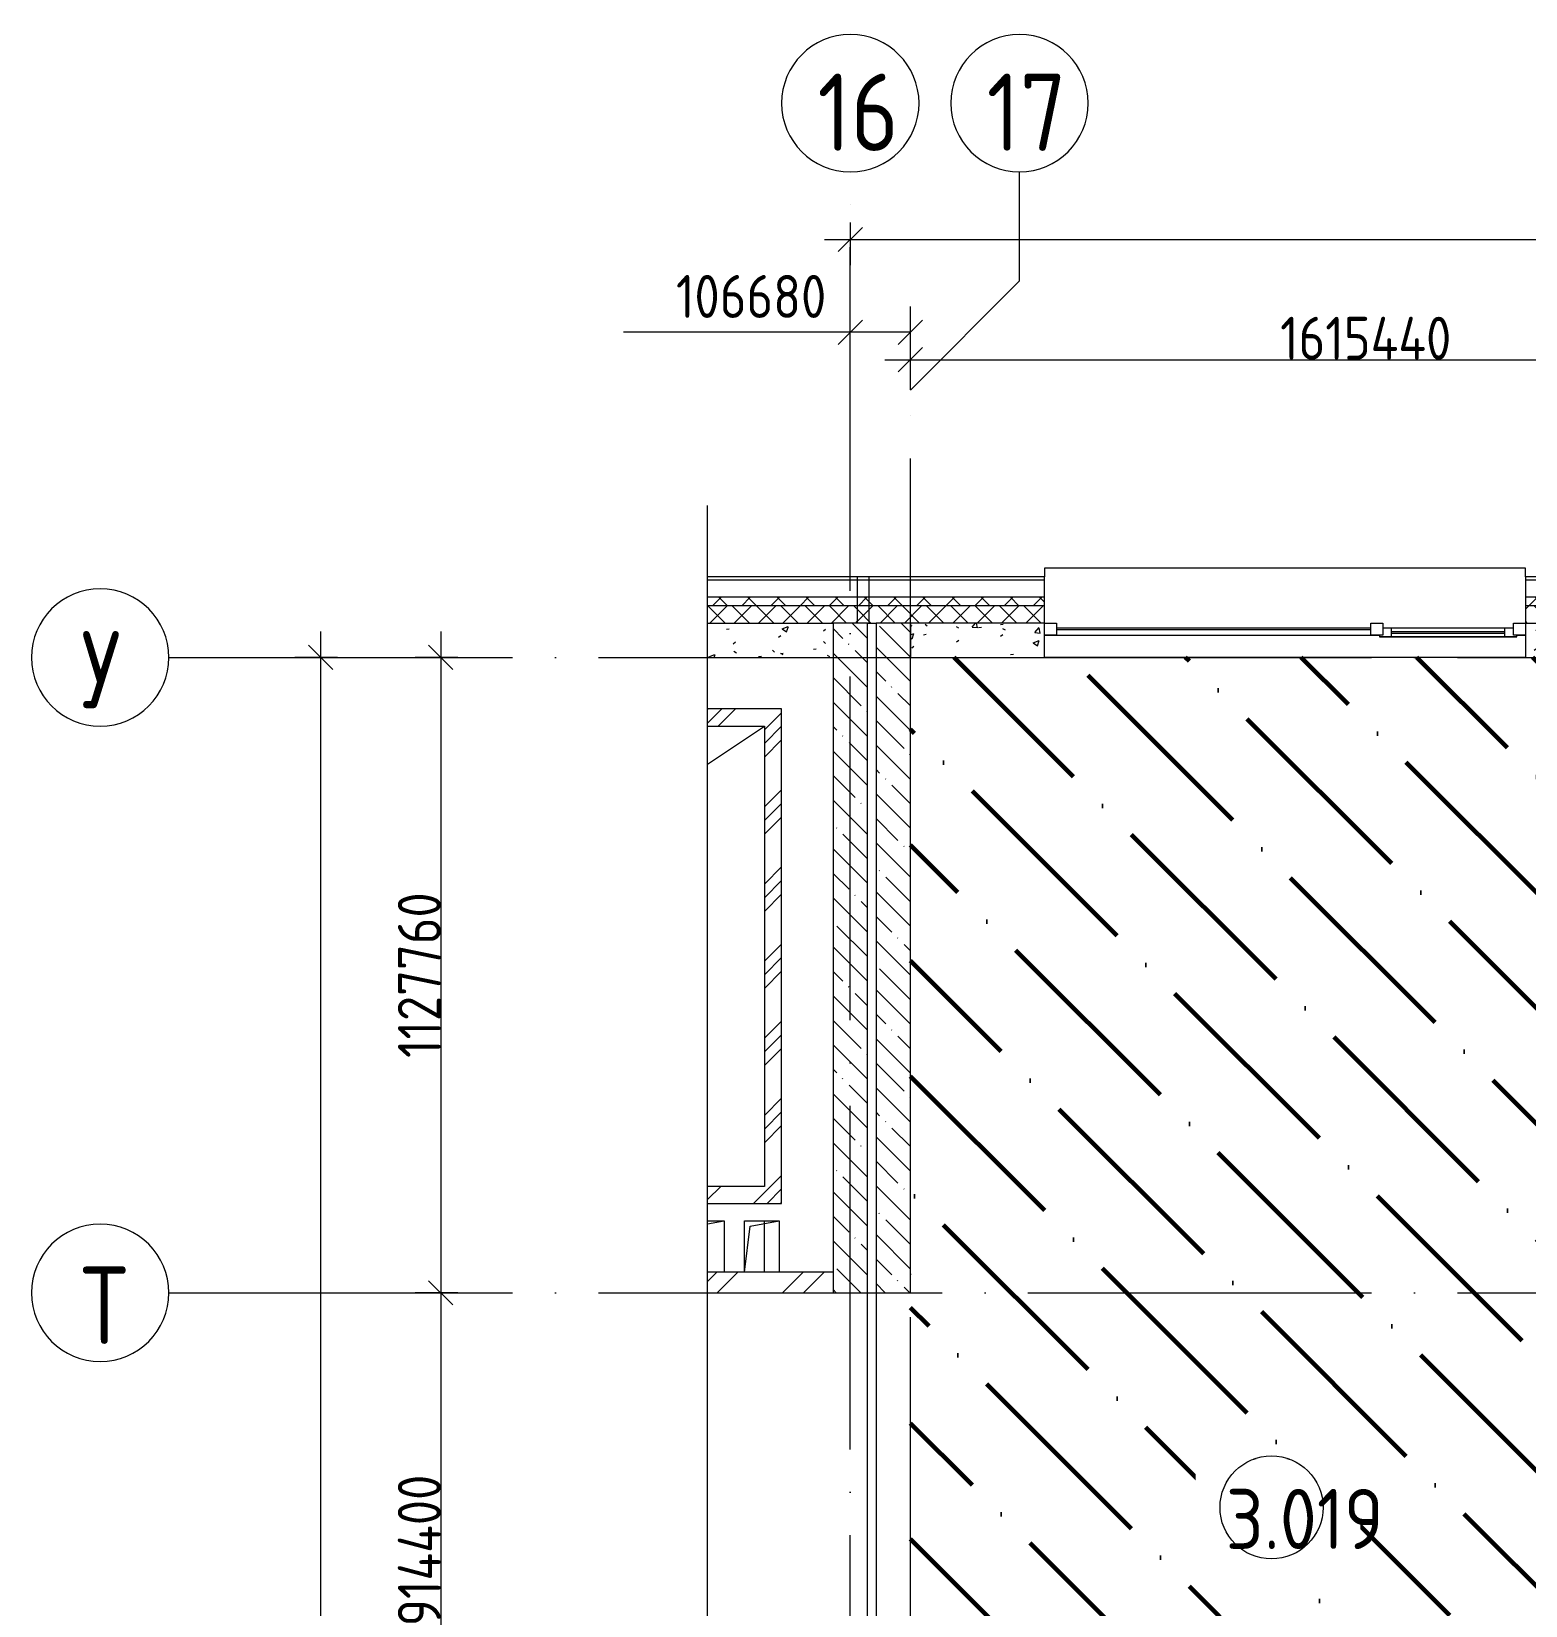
# Model space of a CAD drawing. Header units: millimetres. Extents: x -68946 to 288321, y -402657 to 324925.
# Drawn here: x 92437 to 101133, y -205702 to -196536 of the extents above; entities that cross this region are included whole.
import ezdxf

# ---------------------------------------------------------------- set-up
doc = ezdxf.new("R2010")
doc.units = ezdxf.units.MM
doc.linetypes.add('ADSK_Линия сетки', pattern=[2500, 2000, -250, 0, -250])
doc.layers.get('Defpoints').update_dxf_attribs({"color": 250})
for name, color, linetype, lineweight in [('3.4) ПТ-2.15    4 вып', 200, 'Continuous', 60), ('A-____-____-DIMS', 250, 'Continuous', 9), ('A-AREA-____-IDEN', 250, 'Continuous', 9), ('A-DETL-GENF-OTLN', 250, 'Continuous', 5), ('A-FLOR-____-OTLN', 192, 'Continuous', 9), ('A-GLAZ-____-MCUT', 250, 'Continuous', 9), ('A-GLAZ-____-OTLN', 250, 'Continuous', 5), ('A-WALL-____-MCUT', 250, 'Continuous', 13), ('A-WALL-____-PATT', 250, 'Continuous', 13), ('A-WALL-FNSH-MCUT', 250, 'Continuous', 13), ('I-WALL-____-OTLN', 250, 'Continuous', 9), ('S-GRID-____-IDEN', 250, 'Continuous', 9), ('S-GRID-____-OTLN', 250, 'Continuous', 9)]:
    doc.layers.add(name, color=color, linetype=linetype, lineweight=lineweight)
doc.styles.add('GOST Common', font='', dxfattribs={"width": 0.9, "height": 350})
doc.styles.add('GOST Common_1', font='', dxfattribs={"width": 0.9, "height": 250})
doc.styles.add('ISOCPEUR_1', font='isocpeur.ttf', dxfattribs={"width": 0.9, "height": 250})
doc.styles.get('GOST Common').set_extended_font_data('GOST Common')
doc.styles.get('GOST Common_1').set_extended_font_data('GOST Common')
doc.dimstyles.new('ADSK_Основной_2_5_мм_Округление_до_10_мм', dxfattribs={"dimscale": 304.8, "dimtxt": 0.824897, "dimasz": 0.463911, "dimexe": 0.492126, "dimexo": 0.001615, "dimgap": 6.56168e-05, "dimtad": 1, "dimdec": 0, "dimlfac": 304.8, "dimrnd": 10, "dimdsep": 46, "dimtxsty": 'GOST Common_1', "dimblk1": 'OBLIQUE', "dimblk2": 'OBLIQUE', "dimsah": 1, "dimcen": 0.09, "dimdle": 0.492126, "dimazin": 0, "dimtfac": 1, "dimtdec": 4, "dimtix": 1, "dimtmove": 1, "dimatfit": 3, "dimfxl": 1, "dimtvp": 1, "dimtolj": 1, "dimtzin": 0, "dimlwd": 9, "dimlwe": 9, "dimarcsym": 2})
doc.dimstyles.new('ADSK_Основной_2_5_мм_Округление_до_10_мм_1', dxfattribs={"dimscale": 304.8, "dimtxt": 0.824897, "dimasz": 0.463911, "dimexe": 0.492126, "dimexo": 0.001615, "dimgap": 6.56168e-05, "dimtad": 1, "dimdec": 0, "dimlfac": 304.8, "dimrnd": 10, "dimdsep": 46, "dimtxsty": 'GOST Common_1', "dimblk1": 'OBLIQUE', "dimblk2": 'OBLIQUE', "dimsah": 1, "dimcen": 0.09, "dimdle": 0.492126, "dimazin": 0, "dimtfac": 1, "dimtdec": 4, "dimtix": 1, "dimtmove": 0, "dimatfit": 3, "dimfxl": 1, "dimtvp": 1, "dimtolj": 1, "dimtzin": 0, "dimlwd": 9, "dimlwe": 9, "dimarcsym": 2})
pattern_1 = [(45, (28052.9, -258555.93), (-224.5064, 224.5064), []), (45, (28132.28, -258555.93), (0, 449.0128), []), (45, (27973.53, -258555.93), (0, 449.0128), [])]
pattern_2 = [(135, (28052.9, -258555.93), (-84.85281, -84.85281), []), (225, (28052.9, -258555.93), (84.85281, -84.85281), [])]
pattern_3 = [(45, (28052.91, -258555.93), (-70.71068, 70.71068), []), (135, (28052.91, -258555.93), (-70.71068, -70.71068), [])]
pattern_4 = [(135, (28052.9, -258555.93), (-142.5612, -142.5612), []), (135, (28195.47, -258555.93), (-142.5612, -142.5612), [252.016, -50.403, 3.353, -47.05])]
pattern_5 = [(50, (28052.9, -258555.93), (364.3679, -31.8783), [38.1, -419.1]), (355, (28052.9, -258555.93), (-70.4859, 382.1133), [30.48, -335.28]), (100.451, (28083.27, -258558.6), (293.885, 350.2334), [32.38, -356.18]), (46.184, (28052.9, -258454.33), (542.1585, -84.0858), [57.15, -628.65]), (96.636, (28098.1, -258461.34), (474.805, 494.8554), [48.57, -534.27]), (351.184, (28052.9, -258454.33), (474.8102, 494.85), [45.72, -502.92]), (21, (28103.7, -258479.73), (303.2285, -204.5305), [38.1, -419.1]), (326, (28103.7, -258479.73), (123.6039, 368.376), [30.48, -335.28]), (71.451, (28128.97, -258496.77), (426.8341, 163.8427), [32.38, -356.18]), (37.5, (28052.9, -258555.93), (6.17665, 169.11015), [16.764, -314.452, 16.764, -323.596, -336.55]), (37.5, (28052.9, -258555.93), (6.17665, 169.11015), [-671.576, 16.764, -319.786]), (7.5, (28052.9, -258555.93), (133.63888, 200.3615), [16.764, -177.292, 16.764, -306.832, -128.27]), (7.5, (28052.9, -258555.93), (133.63888, 200.3615), [-517.652, 16.764, -111.506]), (327.5, (27939.62, -258555.93), (271.18182, -11.45836), [16.764, -110.236, 16.764, -379.476, -525.78]), (327.5, (27939.62, -258555.93), (271.18182, -11.45836), [-523.24, 16.764, -509.016]), (317.5, (27888.82, -258555.93), (296.2585, 50.85285), [16.764, -148.336, 16.764, -246.38, -373.38]), (317.5, (27888.82, -258555.93), (296.2585, 50.85285), [-428.244, 16.764, -356.616])]

# ---------------------------------------------------------------- blocks, each defined once
blk = doc.blocks.new('_Wn_-As_OpeningMEP_floor__Rectangular - _Wn_-As_OpeningMEP_floor__Rectangular-33952643-АР1_Маркировочный план 3 этажа секция 2_3')
at = {"layer": 'A-DETL-GENF-OTLN', "lineweight": 5}
blk.add_line((3.8, 181.6), (100, 200), dxfattribs=at)
blk = doc.blocks.new('_Wn_-As_OpeningMEP_floor__Rectangular - _Wn_-As_OpeningMEP_floor__Rectangular-V146-АР1_Маркировочный план 3 этажа секция 2_3')
at = {"layer": 'A-DETL-GENF-OTLN', "lineweight": 5}
for p, q in [((-67.9, 167.9), (100, 200)), ((-100, -100), (-67.9, 167.9))]:
    blk.add_line(p, q, dxfattribs=at)
blk = doc.blocks.new('Окно_СКБ_2Ст1 - Окно_СКБ_2Ст_2800_ОК12-29019270-АР1_Маркировочный план 3 этажа секция 2_3')
at = {"layer": 'A-GLAZ-____-MCUT'}
for p, q in [((-1400, -195), (-1400, -125)), ((-1400, -125), (-1330, -125)), ((-1330, -125), (-1330, -195)), ((500, -195), (500, -125)), ((500, -125), (570, -125)), ((570, -125), (570, -195)), ((1330, -155), (570, -155)), ((570, -155), (570, -195)), ((620, -205), (620, -155)), ((1280, -205), (1280, -155)), ((1330, -195), (1330, -125)), ((1330, -125), (1400, -125)), ((1330, -195), (1330, -155)), ((1400, -125), (1400, -195)), ((-1330, -195), (-1400, -195)), ((570, -195), (500, -195)), ((570, -195), (550, -195)), ((550, -195), (550, -205)), ((550, -205), (1350, -205)), ((1350, -205), (550, -205)), ((1400, -195), (1330, -195)), ((1350, -195), (1330, -195)), ((1350, -205), (1350, -195))]:
    blk.add_line(p, q, dxfattribs=at)
at = {"layer": 'A-GLAZ-____-MCUT', "lineweight": 5}
for p, q in [((500, -155), (-1330, -155)), ((500, -165), (-1330, -165)), ((620, -175), (1280, -175)), ((1280, -185), (620, -185))]:
    blk.add_line(p, q, dxfattribs=at)
at = {"layer": 'A-GLAZ-____-OTLN'}
for p, q in [((-1400, -195), (550, -195)), ((1350, -195), (1400, -195))]:
    blk.add_line(p, q, dxfattribs=at)
blk = doc.blocks.new('WNW_Отлив1 - Отлив_металлический 2-28596384-АР1_Маркировочный план 3 этажа секция 2_3')
at = {"layer": 'A-GLAZ-____-OTLN'}
for p, q in [((1400, 320), (-1400, 320)), ((-1400, 320), (-1400, 270)), ((1400, 270), (1400, 320))]:
    blk.add_line(p, q, dxfattribs=at)
blk = doc.blocks.new('DET_L_Линия разрыва - М100-32542165-АР1_Маркировочный план 3 этажа секция 2_3')
at = {"layer": 'A-DETL-GENF-OTLN', "lineweight": 5}
blk.add_line((8350, 0), (0, 0), dxfattribs=at)
blk = doc.blocks.new('Ось сетки - Круг_Ø8 мм-39983606-АР1_Маркировочный план 3 этажа секция 2_3')
at = {"layer": 'S-GRID-____-IDEN'}
for start, end in [(360, 180), (180, 360)]:
    blk.add_arc((0, 0), 4, start, end, dxfattribs=at)
blk = doc.blocks.new('_Oblique')
at = {"color": 0, "linetype": 'ByBlock', "lineweight": -2}
blk.add_line((-0.5, -0.5), (0.5, 0.5), dxfattribs=at)
blk = doc.blocks.new('*D4334')
at = {"layer": 'A-____-____-DIMS', "color": 0, "lineweight": 9, "transparency": 16777216}
for p, q in [((94819.3, -200030.9), (94819.3, -204030.9)), ((94918.8, -200180.9), (94669.3, -200180.9)), ((94918.8, -203880.9), (94669.3, -203880.9))]:
    blk.add_line(p, q, dxfattribs=at)
at = {"layer": 'Defpoints', "color": 0, "transparency": 16777216}
for p in [(94919.3, -200180.9), (94819.3, -203880.9), (94919.3, -203880.9)]:
    blk.add_point(p, dxfattribs=at)
at = {"layer": 'A-____-____-DIMS', "color": 0, "lineweight": 9, "transparency": 16777216, "xscale": 141.4, "yscale": 141.4, "zscale": 141.4}
for p, rotation in [((94819.3, -200180.9), 90), ((94819.3, -203880.9), 270)]:
    blk.add_blockref('_Oblique', p, dxfattribs=dict(at, rotation=rotation))
at = {"layer": 'A-____-____-DIMS', "color": 0, "transparency": 16777216, "insert": (94694.3, -202030.9), "char_height": 250, "width": 756.843, "attachment_point": 5, "rotation": 90, "style": 'GOST Common_1'}
blk.add_mtext('\\A1;1127760', dxfattribs=at)
blk = doc.blocks.new('*D4335')
at = {"layer": 'A-____-____-DIMS', "color": 0, "lineweight": 9, "transparency": 16777216}
for p, q in [((94819.3, -203730.9), (94819.3, -207030.9)), ((94918.8, -203880.9), (94669.3, -203880.9)), ((94918.8, -206880.9), (94669.3, -206880.9))]:
    blk.add_line(p, q, dxfattribs=at)
at = {"layer": 'Defpoints', "color": 0, "transparency": 16777216}
for p in [(94919.3, -203880.9), (94819.3, -206880.9), (94919.3, -206880.9)]:
    blk.add_point(p, dxfattribs=at)
at = {"layer": 'A-____-____-DIMS', "color": 0, "lineweight": 9, "transparency": 16777216, "xscale": 141.4, "yscale": 141.4, "zscale": 141.4}
for p, rotation in [((94819.3, -203880.9), 90), ((94819.3, -206880.9), 270)]:
    blk.add_blockref('_Oblique', p, dxfattribs=dict(at, rotation=rotation))
at = {"layer": 'A-____-____-DIMS', "color": 0, "transparency": 16777216, "insert": (94694.3, -205380.9), "char_height": 250, "width": 756.843, "attachment_point": 5, "rotation": 90, "style": 'GOST Common_1'}
blk.add_mtext('\\A1;914400', dxfattribs=at)
blk = doc.blocks.new('*D4350')
at = {"layer": 'A-____-____-DIMS', "color": 0, "lineweight": 9, "transparency": 16777216}
for p, q in [((94119.3, -200030.9), (94119.3, -258680.9)), ((94218.8, -200180.9), (93969.3, -200180.9)), ((94218.8, -258530.9), (93969.3, -258530.9))]:
    blk.add_line(p, q, dxfattribs=at)
at = {"layer": 'Defpoints', "color": 0, "transparency": 16777216}
for p in [(94219.3, -200180.9), (94119.3, -258530.9), (94219.3, -258530.9)]:
    blk.add_point(p, dxfattribs=at)
at = {"layer": 'A-____-____-DIMS', "color": 0, "lineweight": 9, "transparency": 16777216, "xscale": 141.4, "yscale": 141.4, "zscale": 141.4}
for p, rotation in [((94119.3, -200180.9), 90), ((94119.3, -258530.9), 270)]:
    blk.add_blockref('_Oblique', p, dxfattribs=dict(at, rotation=rotation))
at = {"layer": 'A-____-____-DIMS', "color": 0, "transparency": 16777216, "insert": (93994.3, -229355.9), "char_height": 250, "width": 946.054, "attachment_point": 5, "rotation": 90, "style": 'GOST Common_1'}
blk.add_mtext('\\A1;17785080', dxfattribs=at)
blk = doc.blocks.new('*D4393')
at = {"layer": 'A-____-____-DIMS', "color": 0, "lineweight": 9, "transparency": 16777216}
for p, q in [((97202.9, -198346.9), (97202.9, -198137.3)), ((97552.9, -198623.4), (97552.9, -198137.3)), ((97202.9, -198287.3), (95882.9, -198287.3)), ((97552.9, -198287.3), (97052.9, -198287.3))]:
    blk.add_line(p, q, dxfattribs=at)
at = {"layer": 'Defpoints', "color": 0, "transparency": 16777216}
for p in [(97202.9, -198347.4), (97552.9, -198287.3), (97552.9, -198623.9)]:
    blk.add_point(p, dxfattribs=at)
at = {"layer": 'A-____-____-DIMS', "color": 0, "lineweight": 9, "transparency": 16777216, "xscale": 141.4, "yscale": 141.4, "zscale": 141.4, "rotation": 180}
blk.add_blockref('_Oblique', (97202.9, -198287.3), dxfattribs=at)
at = {"layer": 'A-____-____-DIMS', "color": 0, "lineweight": 9, "transparency": 16777216, "xscale": 141.4, "yscale": 141.4, "zscale": 141.4}
blk.add_blockref('_Oblique', (97552.9, -198287.3), dxfattribs=at)
at = {"layer": 'A-____-____-DIMS', "color": 0, "transparency": 16777216, "insert": (96188.4, -197954), "char_height": 250, "width": 567.632, "attachment_point": 1, "line_spacing_factor": 1.022761, "style": 'GOST Common_1'}
blk.add_mtext('\\A1;106680', dxfattribs=at)
blk = doc.blocks.new('*D4394')
at = {"layer": 'A-____-____-DIMS', "color": 0, "lineweight": 9, "transparency": 16777216}
for p, q in [((97552.9, -198623.4), (97552.9, -198297.4)), ((102852.9, -198347.9), (102852.9, -198597.4)), ((97402.9, -198447.4), (103002.9, -198447.4))]:
    blk.add_line(p, q, dxfattribs=at)
at = {"layer": 'Defpoints', "color": 0, "transparency": 16777216}
for p in [(102852.9, -198347.4), (102852.9, -198447.4), (97552.9, -198623.9)]:
    blk.add_point(p, dxfattribs=at)
at = {"layer": 'A-____-____-DIMS', "color": 0, "lineweight": 9, "transparency": 16777216, "xscale": 141.4, "yscale": 141.4, "zscale": 141.4, "rotation": 180}
blk.add_blockref('_Oblique', (97552.9, -198447.4), dxfattribs=at)
at = {"layer": 'A-____-____-DIMS', "color": 0, "lineweight": 9, "transparency": 16777216, "xscale": 141.4, "yscale": 141.4, "zscale": 141.4}
blk.add_blockref('_Oblique', (102852.9, -198447.4), dxfattribs=at)
at = {"layer": 'A-____-____-DIMS', "color": 0, "transparency": 16777216, "insert": (100202.9, -198322.4), "char_height": 250, "width": 756.843, "attachment_point": 5, "style": 'GOST Common_1'}
blk.add_mtext('\\A1;1615440', dxfattribs=at)
blk = doc.blocks.new('*D4422')
at = {"layer": 'A-____-____-DIMS', "color": 0, "lineweight": 9, "transparency": 16777216}
for p, q in [((97202.9, -197647.9), (97202.9, -197897.4)), ((180802.9, -197647.9), (180802.9, -197897.4)), ((97052.9, -197747.4), (180952.9, -197747.4))]:
    blk.add_line(p, q, dxfattribs=at)
at = {"layer": 'Defpoints', "color": 0, "transparency": 16777216}
for p in [(97202.9, -197647.4), (180802.9, -197647.4), (180802.9, -197747.4)]:
    blk.add_point(p, dxfattribs=at)
at = {"layer": 'A-____-____-DIMS', "color": 0, "lineweight": 9, "transparency": 16777216, "xscale": 141.4, "yscale": 141.4, "zscale": 141.4, "rotation": 180}
blk.add_blockref('_Oblique', (97202.9, -197747.4), dxfattribs=at)
at = {"layer": 'A-____-____-DIMS', "color": 0, "lineweight": 9, "transparency": 16777216, "xscale": 141.4, "yscale": 141.4, "zscale": 141.4}
blk.add_blockref('_Oblique', (180802.9, -197747.4), dxfattribs=at)
at = {"layer": 'A-____-____-DIMS', "color": 0, "transparency": 16777216, "insert": (139002.9, -197622.4), "char_height": 250, "width": 946.054, "attachment_point": 5, "style": 'GOST Common_1'}
blk.add_mtext('\\A1;25481280', dxfattribs=at)
blk = doc.blocks.new('AAR_СКБ_Марка_Помещения_мал - Номер-28977439-АР1_Маркировочный план 3 этажа секция 2_3')
at = {"layer": 'A-AREA-____-IDEN'}
blk.add_circle((-0.028, 0), 3, dxfattribs=at)

msp = doc.modelspace()

# ---------------------------------------------------------------- hatches: boundary and pattern name
at = {"layer": '3.4) ПТ-2.15    4 вып'}
h = msp.add_hatch(dxfattribs=at)
h.set_pattern_fill('ANSI36', color=256, scale=150, angle=90)
h.paths.add_polyline_path([(101982.9057, -200180.9292), (97552.9057, -200180.9292), (97552.9057, -212650.9286), (101982.9057, -212650.9286)])
at = {"layer": 'A-WALL-____-PATT', "lineweight": 15}
h = msp.add_hatch(dxfattribs=at)
h.set_pattern_fill('FP_48', color=256, style=0, pattern_type=2)
h.set_pattern_definition(pattern_2)
h.paths.add_polyline_path([(96371.6605, -199880.9292), (97312.9057, -199880.9292), (97312.9057, -199830.9292), (96371.6605, -199830.9292), (96371.6605, -199838.4715)])
h = msp.add_hatch(dxfattribs=at)
h.set_pattern_fill('FP_49', color=256, style=0, pattern_type=2)
h.set_pattern_definition(pattern_3)
h.paths.add_polyline_path([(97242.9057, -199980.9292), (97242.9057, -199914.2625), (97312.9057, -199880.9292), (96371.6605, -199880.9292), (96371.6605, -199980.9292), (97102.9057, -199980.9292)])
h = msp.add_hatch(dxfattribs=at)
h.set_pattern_fill('FP_49', color=256, style=0, pattern_type=2)
h.set_pattern_definition(pattern_3)
h.paths.add_polyline_path([(103312.8838, -199980.9292), (105652.9051, -199980.9286), (105652.9057, -199880.9292), (103312.8838, -199880.9292)])
h.paths.add_polyline_path([(101982.9057, -199980.9292), (101982.9082, -199980.9286), (102412.8838, -199980.8683), (102412.8838, -199880.9292), (101132.9057, -199880.9292), (101132.9057, -199980.9292), (101202.943, -199980.9292)])
h.paths.add_polyline_path([(98332.9057, -199980.9292), (98332.9057, -199880.9292), (97312.9057, -199880.9292), (97242.9057, -199914.2625), (97242.9057, -199980.9292), (97552.9057, -199980.9292)])
h = msp.add_hatch(dxfattribs=at)
h.set_pattern_fill('FP_48', color=256, style=0, pattern_type=2)
h.set_pattern_definition(pattern_2)
h.paths.add_polyline_path([(103412.8838, -199880.9292), (105652.9057, -199880.9292), (105652.9057, -199830.9292), (103312.8838, -199830.9292), (103312.8838, -199880.9292)])
h.paths.add_polyline_path([(101202.943, -199880.9292), (102412.8838, -199880.9292), (102412.8838, -199830.9292), (101132.9057, -199830.9292), (101132.9057, -199880.9292)])
h.paths.add_polyline_path([(97342.9057, -199880.9292), (98332.9057, -199880.9292), (98332.9057, -199830.9292), (97312.9057, -199830.9292), (97312.9057, -199880.9292)])
h = msp.add_hatch(dxfattribs=at)
h.set_pattern_fill('FP_124', color=256, style=0, pattern_type=2)
h.set_pattern_definition(pattern_5)
h.paths.add_polyline_path([(96398.5715, -200180.9292), (97102.9057, -200180.9292), (97102.9057, -199980.9292), (96371.6605, -199981.3698), (96371.6605, -200180.9292)])
h = msp.add_hatch(dxfattribs=at)
h.set_pattern_fill('FP_19', color=256, style=0, pattern_type=2)
h.set_pattern_definition(pattern_4)
h.paths.add_polyline_path([(97148.134, -203880.9286), (97302.9057, -203880.9286), (97302.9057, -199980.9292), (97102.9057, -199981.3698), (97102.9057, -203880.9286), (97120.7576, -203880.9286)])
h = msp.add_hatch(dxfattribs=at)
h.set_pattern_fill('FP_19', color=256, style=0, pattern_type=2)
h.set_pattern_definition(pattern_4)
h.paths.add_polyline_path([(97552.9057, -203880.9286), (97552.9057, -199980.9292), (97352.9057, -199981.3698), (97352.9057, -203880.9286)])
h = msp.add_hatch(dxfattribs=at)
h.set_pattern_fill('FP_124', color=256, style=0, pattern_type=2)
h.set_pattern_definition(pattern_5)
h.paths.add_polyline_path([(101132.9057, -200180.9292), (101982.9057, -200180.9286), (101982.9057, -199980.9292), (101132.9057, -199980.9292), (101132.9057, -200050.9292)])
h.paths.add_polyline_path([(98332.9057, -200180.9292), (98332.9057, -199980.9292), (97552.9057, -199981.3698), (97552.9057, -200180.9292)])
h = msp.add_hatch(dxfattribs=at)
h.set_pattern_fill('FP_11', color=256, style=0, pattern_type=2)
h.set_pattern_definition(pattern_1)
h.paths.add_polyline_path([(96371.6605, -200580.9292), (96702.9057, -200580.9292), (96702.9057, -200480.9292), (96371.6605, -200480.9292), (96371.6605, -200502.5729)])
h = msp.add_hatch(dxfattribs=at)
h.set_pattern_fill('FP_11', color=256, style=0, pattern_type=2)
h.set_pattern_definition(pattern_1)
h.paths.add_polyline_path([(96731.0958, -203360.9286), (96802.9057, -203360.9286), (96802.9057, -200480.9292), (96702.9057, -200480.9292), (96702.9057, -203360.9286), (96727.3459, -203360.9286)])
h = msp.add_hatch(dxfattribs=at)
h.set_pattern_fill('FP_11', color=256, style=0, pattern_type=2)
h.set_pattern_definition(pattern_1)
h.paths.add_polyline_path([(96499.0292, -203360.9286), (96702.9057, -203360.9286), (96702.9057, -203260.9286), (96371.6605, -203260.9286), (96371.6605, -203360.9286), (96487.5982, -203360.9286)])
h = msp.add_hatch(dxfattribs=at)
h.set_pattern_fill('FP_2', color=256, style=0, pattern_type=2)
h.set_pattern_definition([(45, (28052.9, -258555.93), (-251.4472, 251.4472), []), (45, (28052.9, -258174.93), (-251.4472, 251.4472), [])])
h.paths.add_polyline_path([(97102.9057, -203880.9286), (97102.9057, -203760.9292), (96371.6605, -203760.9292), (96371.6605, -203880.9286), (96798.3477, -203880.9286)])

# ---------------------------------------------------------------- linework, layer by layer
at = {"layer": 'A-FLOR-____-OTLN'}
msp.add_line((96371.6605, -200803.4281), (96702.9057, -200580.9292), dxfattribs=at)
at = {"layer": 'A-FLOR-____-OTLN', "lineweight": 5}
for p, q in [((96371.6605, -203460.9286), (96467.9057, -203460.9286)), ((96467.9057, -203460.9286), (96467.9057, -203760.9286)), ((96587.9057, -203760.9286), (96587.9057, -203460.9286)), ((96587.9057, -203460.9286), (96787.9057, -203460.9286)), ((96787.9057, -203460.9286), (96787.9057, -203760.9286)), ((97302.9057, -207180.9292), (97302.9057, -203880.9286)), ((97352.9057, -203880.9286), (97352.9057, -207180.9292))]:
    msp.add_line(p, q, dxfattribs=at)
at = {"layer": 'A-WALL-____-MCUT', "lineweight": 15}
for p, q in [((98332.9057, -199730.9292), (96371.6605, -199730.9292)), ((102412.8838, -199730.9292), (101132.9057, -199730.9292)), ((98332.9057, -199830.9292), (96371.6605, -199830.9292)), ((98332.9057, -199880.9292), (96371.6605, -199880.9292)), ((102412.8838, -199830.9292), (101132.9057, -199830.9292)), ((102412.8838, -199880.9292), (101132.9057, -199880.9292)), ((97552.9057, -199980.9292), (97552.9057, -200180.9292))]:
    msp.add_line(p, q, dxfattribs=at)
at = {"layer": 'A-WALL-____-MCUT', "color": 10, "lineweight": 15}
for p, q in [((97242.9057, -199830.9292), (97242.9057, -199980.9292)), ((97312.9057, -199980.9292), (97312.9057, -199830.9292)), ((98332.9057, -199980.9292), (98332.9057, -199830.9292)), ((101132.9057, -199830.9292), (101132.9057, -199980.9292)), ((97302.9057, -199980.9292), (97352.9057, -199980.9292))]:
    msp.add_line(p, q, dxfattribs=at)
at = {"layer": 'A-WALL-____-MCUT', "color": 7, "lineweight": 15}
for p, q in [((96371.6605, -199980.9292), (97102.9057, -199980.9292)), ((98332.9057, -199980.9292), (97552.9057, -199980.9292)), ((98332.9057, -200180.9292), (98332.9057, -199980.9292)), ((101132.9057, -199980.9292), (101132.9057, -200180.9292)), ((101132.9057, -199980.9292), (102412.8838, -199980.9292)), ((96371.6605, -200180.9292), (97102.9057, -200180.9292)), ((97552.9057, -200180.9292), (98332.9057, -200180.9292)), ((101132.9057, -200180.9292), (101982.9057, -200180.9292)), ((96802.9057, -200480.9292), (96371.6605, -200480.9292)), ((96802.9057, -203360.9286), (96802.9057, -200480.9292)), ((96371.6605, -200580.9292), (96702.9057, -200580.9292)), ((96702.9057, -200580.9292), (96702.9057, -203260.9286)), ((96702.9057, -203260.9286), (96371.6605, -203260.9286)), ((96371.6605, -203360.9286), (96802.9057, -203360.9286)), ((97102.9057, -203760.9286), (96371.6605, -203760.9286)), ((96371.6605, -203880.9286), (97102.9057, -203880.9286))]:
    msp.add_line(p, q, dxfattribs=at)
at = {"layer": 'A-WALL-____-MCUT', "color": 250, "lineweight": 15}
for p, q in [((97102.9057, -199980.9292), (97102.9057, -203880.9286)), ((97302.9057, -199980.9292), (97102.9057, -199980.9292)), ((97302.9057, -203880.9286), (97302.9057, -199980.9292)), ((97352.9057, -199980.9292), (97352.9057, -203880.9286)), ((97552.9057, -199980.9292), (97352.9057, -199980.9292)), ((97552.9057, -203880.9286), (97552.9057, -200180.9292)), ((97102.9057, -203880.9286), (97302.9057, -203880.9286)), ((97352.9057, -203880.9286), (97552.9057, -203880.9286))]:
    msp.add_line(p, q, dxfattribs=at)
at = {"layer": 'A-WALL-FNSH-MCUT', "lineweight": 15}
for p, q in [((98332.9057, -199710.9292), (96371.6605, -199710.9292)), ((97242.9057, -199710.9292), (97242.9057, -199830.9292)), ((97312.9057, -199830.9292), (97312.9057, -199710.9292)), ((98332.9057, -199830.9292), (98332.9057, -199710.9292)), ((102412.8838, -199710.9292), (101132.9057, -199710.9292)), ((101132.9057, -199710.9292), (101132.9057, -199830.9292))]:
    msp.add_line(p, q, dxfattribs=at)
at = {"layer": 'I-WALL-____-OTLN', "lineweight": 15}
for p, q in [((101132.9057, -200180.9292), (98332.9057, -200180.9292)), ((96702.9057, -203760.9286), (96702.9057, -203460.9286))]:
    msp.add_line(p, q, dxfattribs=at)
at = {"layer": 'S-GRID-____-OTLN', "linetype": 'ADSK_Линия сетки'}
for p, q in [((97202.9057, -262294.7685), (97202.9057, -197353.9241)), ((97552.9057, -261024.7685), (97552.9057, -198623.9241)), ((93236.8325, -200180.9286), (181748.3453, -200180.9286)), ((93236.8325, -203880.9286), (184856.9445, -203880.9286))]:
    msp.add_line(p, q, dxfattribs=at)
at = {"layer": 'S-GRID-____-OTLN'}
for p, q in [((98187.9057, -197988.9241), (98187.9057, -197353.9241)), ((97552.9057, -198623.9241), (98187.9057, -197988.9241))]:
    msp.add_line(p, q, dxfattribs=at)

# ---------------------------------------------------------------- block references
at = {"layer": 'A-DETL-GENF-OTLN', "lineweight": 5, "rotation": 269.9999999999994}
msp.add_blockref('DET_L_Линия разрыва - М100-32542165-АР1_Маркировочный план 3 этажа секция 2_3', (96371.6605, -199295.8454), dxfattribs=at)
at = {"layer": 'A-GLAZ-____-OTLN'}
for name, p in [('WNW_Отлив1 - Отлив_металлический 2-28596384-АР1_Маркировочный план 3 этажа секция 2_3', (99732.9057, -199980.9292)), ('Окно_СКБ_2Ст1 - Окно_СКБ_2Ст_2800_ОК12-29019270-АР1_Маркировочный план 3 этажа секция 2_3', (99732.9057, -199855.9292)), ('_Wn_-As_OpeningMEP_floor__Rectangular - _Wn_-As_OpeningMEP_floor__Rectangular-33952643-АР1_Маркировочный план 3 этажа секция 2_3', (96367.9057, -203660.9289)), ('_Wn_-As_OpeningMEP_floor__Rectangular - _Wn_-As_OpeningMEP_floor__Rectangular-V146-АР1_Маркировочный план 3 этажа секция 2_3', (96687.9057, -203660.9289))]:
    msp.add_blockref(name, p, dxfattribs=at)
at = {"layer": 'S-GRID-____-IDEN', "xscale": 99.99999999999993, "yscale": 99.99999999999993, "zscale": 99.99999999999993}
for p in [(97202.9057, -196953.9241), (98187.9057, -196953.9241)]:
    msp.add_blockref('Ось сетки - Круг_Ø8 мм-39983606-АР1_Маркировочный план 3 этажа секция 2_3', p, dxfattribs=at)
at = {"layer": 'S-GRID-____-IDEN', "xscale": 99.99999999999993, "yscale": 99.99999999999993, "zscale": 99.99999999999993, "rotation": 269.9999999999994}
for p in [(92836.8325, -200180.9286), (92836.8325, -203880.9286)]:
    msp.add_blockref('Ось сетки - Круг_Ø8 мм-39983606-АР1_Маркировочный план 3 этажа секция 2_3', p, dxfattribs=at)

# ---------------------------------------------------------------- texts
at = {"layer": 'S-GRID-____-IDEN', "color": 18, "true_color": 0x000000, "char_height": 450, "attachment_point": 1, "style": 'GOST Common'}
for s, insert, width in [('16', (97011.7251, -196781.3907), 461.772), ('17', (97996.7251, -196781.3907), 461.772), ('\\fGOST Common|b0|i0|c204|p34|;\\W.9;У', (92723.5096, -200028.3417), 310.253062), ('\\fGOST Common|b0|i0|c204|p34|;\\W.9;Т', (92723.5096, -203728.3417), 310.253062)]:
    msp.add_mtext(s, dxfattribs=dict(at, insert=insert, width=width))

# ---------------------------------------------------------------- dimensions: what is measured, and where the dimension line sits
at = {"layer": 'A-____-____-DIMS'}
for base, p1, p2, override, picture, middle in [((180802.9057, -197747.3827), (97202.9057, -197647.3978), (180802.9057, -197647.3978), {"dimpost": '<>', "dimfxl": 83600}, '*D4422', (139002.9057, -197622.3627)), ((102852.9057, -198447.3827), (97552.9057, -198623.9241), (102852.9057, -198347.3978), {"dimpost": '<>', "dimfxl": 5307.208943}, '*D4394', (100202.9057, -198322.3627))]:
    dim = msp.add_linear_dim(base=base, p1=p1, p2=p2, dimstyle='ADSK_Основной_2_5_мм_Округление_до_10_мм', override=override, dxfattribs=at)
    dim.commit()
    dim.dimension.update_dxf_attribs({"geometry": picture, "text_midpoint": middle})
dim = msp.add_linear_dim(base=(97552.9057, -198287.3223), p1=(97202.9057, -198347.3978), p2=(97552.9057, -198623.9241), dimstyle='ADSK_Основной_2_5_мм_Округление_до_10_мм_1', override={"dimpost": '<>', "dimfxl": 446.056912}, dxfattribs=at)
dim.commit()
dim.dimension.update_dxf_attribs({"geometry": '*D4393', "text_midpoint": (96472.2, -198287.3223), "dimtype": 160})
for base, p1, p2, override, picture, middle in [((94119.2781, -258530.9286), (94219.263, -200180.9286), (94219.263, -258530.9286), {"dimpost": '<>', "dimfxl": 58350}, '*D4350', (93994.2581, -229355.9286)), ((94819.2781, -203880.9286), (94919.263, -200180.9286), (94919.263, -203880.9286), {"dimpost": '<>', "dimfxl": 3700}, '*D4334', (94694.2581, -202030.9286)), ((94819.2781, -206880.9286), (94919.263, -203880.9286), (94919.263, -206880.9286), {"dimpost": '<>', "dimfxl": 3000}, '*D4335', (94694.2581, -205380.9286))]:
    dim = msp.add_linear_dim(base=base, p1=p1, p2=p2, angle=90, dimstyle='ADSK_Основной_2_5_мм_Округление_до_10_мм', override=override, dxfattribs=at)
    dim.commit()
    dim.dimension.update_dxf_attribs({"geometry": picture, "text_midpoint": middle})

# ---------------------------------------------------------------- next in the draw order: texts
at = {"layer": 'A-AREA-____-IDEN', "insert": (99388.0057, -205022.9314), "char_height": 350, "width": 609.2825, "attachment_point": 1, "style": 'ISOCPEUR_1', "bg_fill": 3, "box_fill_scale": 1.5, "bg_fill_color": 256, "bg_fill_transparency": 0}
msp.add_mtext('3.019', dxfattribs=at)

# ---------------------------------------------------------------- next in the draw order: block references
at = {"layer": 'A-AREA-____-IDEN', "xscale": 99.99999999999993, "yscale": 99.99999999999993, "zscale": 99.99999999999993}
msp.add_blockref('AAR_СКБ_Марка_Помещения_мал - Номер-28977439-АР1_Маркировочный план 3 этажа секция 2_3', (99657.5061, -205130.417), dxfattribs=at)

doc.saveas('drawing.dxf')
